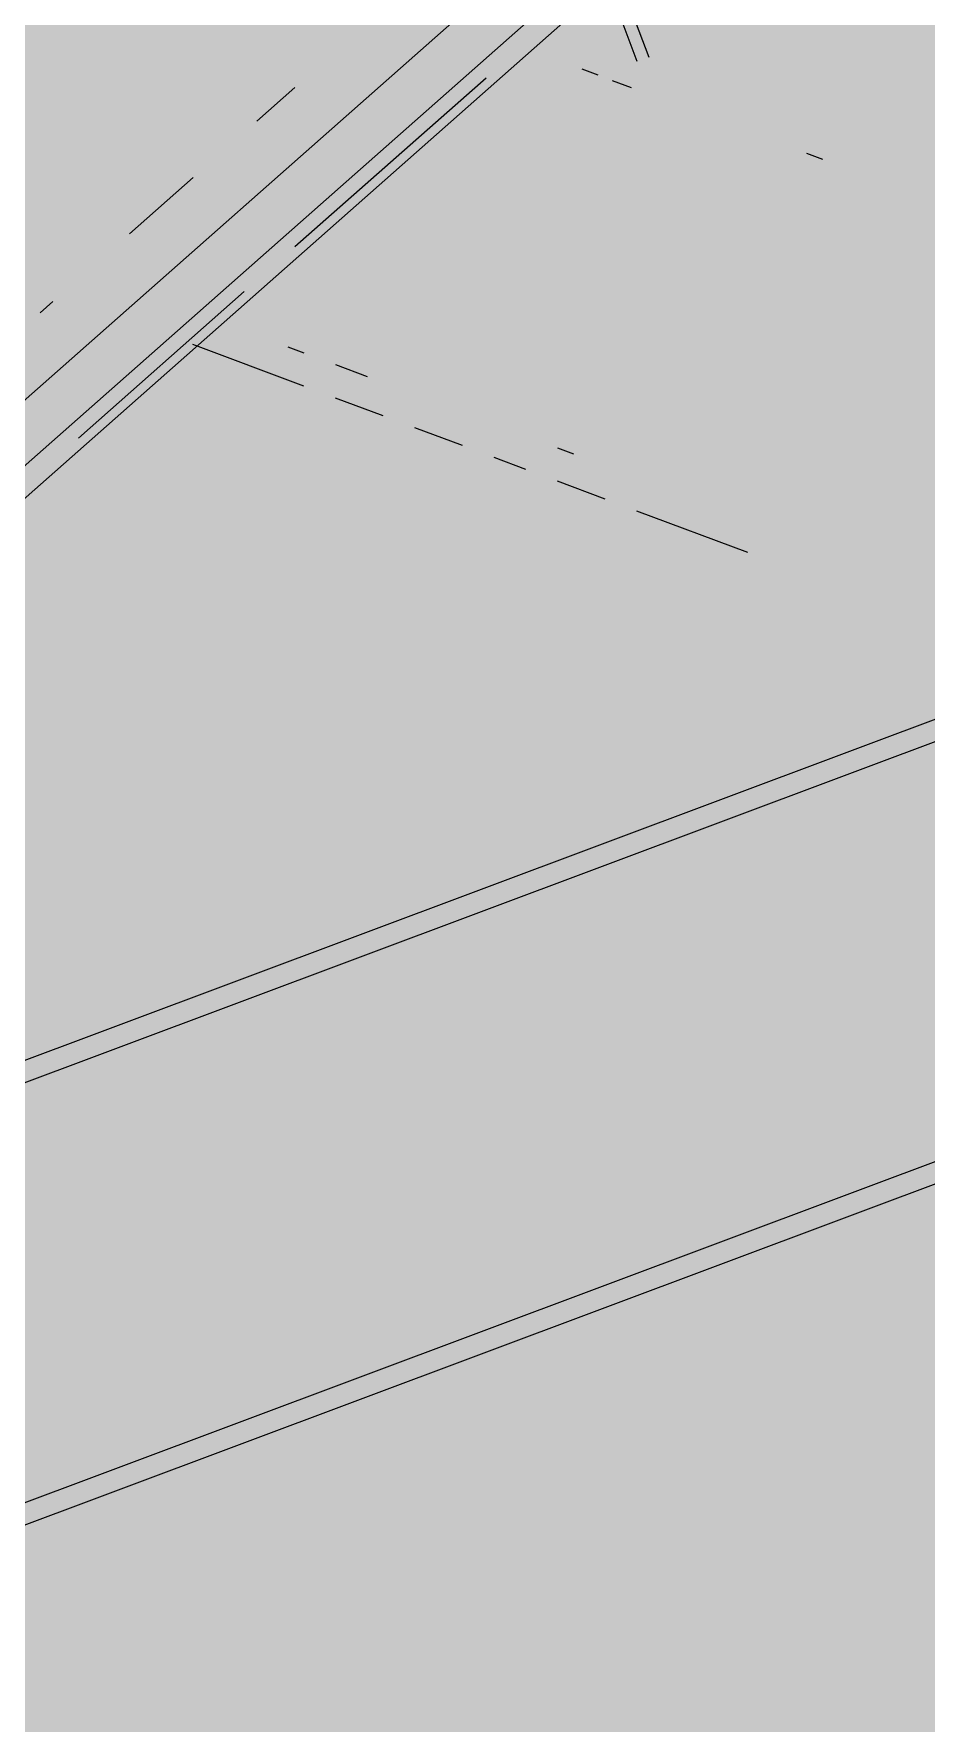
# Paper-space layout '03 3D Building and Roof' of a CAD drawing. Header units: millimetres. Extents: x 5 to 415, y 5 to 292.
# Drawn here: x 106.17 to 109.67, y 63.12 to 69.74 of the extents above; entities that cross this region are included whole.
import ezdxf

# ---------------------------------------------------------------- set-up
doc = ezdxf.new("R2010")
doc.units = ezdxf.units.MM
doc.layers.add('EXISTING', color=7, linetype='Continuous')
doc.layers.add('IMAGES', color=7, linetype='Continuous')

# ---------------------------------------------------------------- blocks, each defined once
blk = doc.blocks.new('SHEET_03')
at = {"layer": 'EXISTING', "color": 250, "lineweight": 9}
for p, q in [((111.2125, 72.5381), (96.2802, 59.342)), ((96.268, 59.2033), (111.2502, 72.4436)), ((97.6663, 60.8244), (110.4012, 72.0786)), ((108.534, 69.634), (108.4106, 69.9608)), ((108.455, 69.9774), (108.5785, 69.6506)), ((108.3804, 69.5793), (108.3175, 69.6028)), ((107.0423, 69.399), (107.1921, 69.5314)), ((107.1921, 68.9079), (107.9412, 69.5699)), ((108.4353, 69.5587), (108.5093, 69.531)), ((109.2612, 69.2494), (109.1983, 69.2729)), ((106.5429, 68.9576), (106.7926, 69.1783)), ((106.3431, 68.1576), (106.9923, 68.7314)), ((106.1933, 68.6487), (106.2432, 68.6928)), ((107.2267, 68.361), (106.7915, 68.524)), ((107.1645, 68.5154), (107.2267, 68.4921)), ((107.3511, 68.4455), (107.4754, 68.3989)), ((107.5376, 68.2445), (107.3511, 68.3144)), ((107.8485, 68.128), (107.662, 68.1979)), ((108.0972, 68.0349), (107.9728, 68.0815)), ((108.2216, 68.1194), (108.2837, 68.0961)), ((108.4081, 67.9184), (108.2216, 67.9883)), ((108.9677, 67.7088), (108.5324, 67.8718)), ((102.081, 64.202), (111.6146, 67.7734)), ((102.2679, 64.1847), (111.5522, 67.6626)), ((104.3865, 63.3321), (111.6146, 66.0398)), ((104.5734, 63.3148), (111.6146, 65.9524))]:
    blk.add_line(p, q, dxfattribs=at)
at = {"layer": 'IMAGES', "color": 7}
for points in [[(108.8614, 69.6571), (109.0328, 69.6571), (108.8614, 70), (109.0328, 70)], [(109.0328, 69.6571), (110.2323, 69.6571), (109.0328, 70), (110.2323, 70)], [(105.2628, 69.6571), (106.805, 69.6571), (105.2628, 69.8286), (106.805, 69.8286)], [(106.805, 69.6571), (106.9764, 69.6571), (106.805, 69.8286), (106.9764, 69.8286)], [(106.9764, 69.4857), (107.1478, 69.4857), (106.9764, 69.8286), (107.1478, 69.8286)], [(107.1478, 69.6571), (107.4905, 69.6571), (107.1478, 69.8286), (107.4905, 69.8286)], [(107.4905, 69.6571), (108.1759, 69.6571), (107.4905, 69.8286), (108.1759, 69.8286)], [(108.1759, 69.6571), (108.3473, 69.6571), (108.1759, 69.8286), (108.3473, 69.8286)], [(108.3473, 69.6571), (108.69, 69.6571), (108.3473, 69.8286), (108.69, 69.8286)], [(108.69, 69.6571), (108.8614, 69.6571), (108.69, 69.8286), (108.8614, 69.8286)], [(105.7769, 69.4857), (106.9764, 69.4857), (105.7769, 69.6571), (106.9764, 69.6571)], [(107.1478, 69.4857), (107.6619, 69.4857), (107.1478, 69.6571), (107.6619, 69.6571)], [(107.6619, 69.4857), (108.0046, 69.4857), (107.6619, 69.6571), (108.0046, 69.6571)], [(108.0046, 69.4857), (108.1759, 69.4857), (108.0046, 69.6571), (108.1759, 69.6571)], [(108.1759, 69.4857), (108.3473, 69.4857), (108.1759, 69.6571), (108.3473, 69.6571)], [(108.3473, 69.4857), (108.5187, 69.4857), (108.3473, 69.6571), (108.5187, 69.6571)], [(108.5187, 69.4857), (108.69, 69.4857), (108.5187, 69.6571), (108.69, 69.6571)], [(108.69, 69.4857), (108.8614, 69.4857), (108.69, 69.6571), (108.8614, 69.6571)], [(108.8614, 69.4857), (109.0328, 69.4857), (108.8614, 69.6571), (109.0328, 69.6571)], [(109.0328, 69.4857), (109.3755, 69.4857), (109.0328, 69.6571), (109.3755, 69.6571)], [(109.3755, 69.4857), (110.2323, 69.4857), (109.3755, 69.6571), (110.2323, 69.6571)], [(105.9482, 69.3143), (106.4623, 69.3143), (105.9482, 69.4857), (106.4623, 69.4857)], [(106.4623, 69.3143), (106.6337, 69.3143), (106.4623, 69.4857), (106.6337, 69.4857)], [(106.6337, 69.3143), (106.805, 69.3143), (106.6337, 69.4857), (106.805, 69.4857)], [(106.805, 69.3143), (106.9764, 69.3143), (106.805, 69.4857), (106.9764, 69.4857)], [(106.9764, 69.3143), (107.6619, 69.3143), (106.9764, 69.4857), (107.6619, 69.4857)], [(107.6619, 69.3143), (108.0046, 69.3143), (107.6619, 69.4857), (108.0046, 69.4857)], [(108.0046, 69.3143), (108.1759, 69.3143), (108.0046, 69.4857), (108.1759, 69.4857)], [(108.1759, 69.3143), (108.3473, 69.3143), (108.1759, 69.4857), (108.3473, 69.4857)], [(108.3473, 69.3143), (108.5187, 69.3143), (108.3473, 69.4857), (108.5187, 69.4857)], [(108.5187, 69.3143), (108.69, 69.3143), (108.5187, 69.4857), (108.69, 69.4857)], [(108.69, 69.3143), (108.8614, 69.3143), (108.69, 69.4857), (108.8614, 69.4857)], [(108.8614, 69.3143), (109.0328, 69.3143), (108.8614, 69.4857), (109.0328, 69.4857)], [(109.0328, 69.3143), (109.2041, 69.3143), (109.0328, 69.4857), (109.2041, 69.4857)], [(109.2041, 69.3143), (109.3755, 69.3143), (109.2041, 69.4857), (109.3755, 69.4857)], [(109.3755, 69.3143), (109.7182, 69.3143), (109.3755, 69.4857), (109.7182, 69.4857)], [(106.1196, 68.9714), (106.2909, 68.9714), (106.1196, 69.3143), (106.2909, 69.3143)], [(106.2909, 69.1429), (106.4623, 69.1429), (106.2909, 69.3143), (106.4623, 69.3143)], [(106.4623, 69.1429), (106.6337, 69.1429), (106.4623, 69.3143), (106.6337, 69.3143)], [(106.6337, 69.1429), (106.805, 69.1429), (106.6337, 69.3143), (106.805, 69.3143)], [(106.805, 69.1429), (106.9764, 69.1429), (106.805, 69.3143), (106.9764, 69.3143)], [(106.9764, 69.1429), (107.1478, 69.1429), (106.9764, 69.3143), (107.1478, 69.3143)], [(107.1478, 69.1429), (107.3191, 69.1429), (107.1478, 69.3143), (107.3191, 69.3143)], [(107.3191, 69.1429), (107.4905, 69.1429), (107.3191, 69.3143), (107.4905, 69.3143)], [(107.4905, 69.1429), (107.8332, 69.1429), (107.4905, 69.3143), (107.8332, 69.3143)], [(107.8332, 69.1429), (108.0046, 69.1429), (107.8332, 69.3143), (108.0046, 69.3143)], [(108.0046, 69.1429), (108.1759, 69.1429), (108.0046, 69.3143), (108.1759, 69.3143)], [(108.1759, 69.1429), (108.3473, 69.1429), (108.1759, 69.3143), (108.3473, 69.3143)], [(108.3473, 69.1429), (108.8614, 69.1429), (108.3473, 69.3143), (108.8614, 69.3143)], [(108.8614, 69.1429), (109.0328, 69.1429), (108.8614, 69.3143), (109.0328, 69.3143)], [(109.0328, 69.1429), (109.2041, 69.1429), (109.0328, 69.3143), (109.2041, 69.3143)], [(109.2041, 69.1429), (109.3755, 69.1429), (109.2041, 69.3143), (109.3755, 69.3143)], [(109.3755, 69.1429), (109.5468, 69.1429), (109.3755, 69.3143), (109.5468, 69.3143)], [(109.5468, 69.1429), (109.7182, 69.1429), (109.5468, 69.3143), (109.7182, 69.3143)], [(106.2909, 68.9714), (106.4623, 68.9714), (106.2909, 69.1429), (106.4623, 69.1429)], [(106.4623, 68.9714), (106.6337, 68.9714), (106.4623, 69.1429), (106.6337, 69.1429)], [(106.6337, 68.9714), (106.805, 68.9714), (106.6337, 69.1429), (106.805, 69.1429)], [(106.805, 68.8), (107.1478, 68.8), (106.805, 69.1429), (107.1478, 69.1429)], [(107.1478, 68.9714), (107.3191, 68.9714), (107.1478, 69.1429), (107.3191, 69.1429)], [(107.3191, 68.9714), (107.6619, 68.9714), (107.3191, 69.1429), (107.6619, 69.1429)], [(107.6619, 68.9714), (107.8332, 68.9714), (107.6619, 69.1429), (107.8332, 69.1429)], [(107.8332, 68.9714), (108.0046, 68.9714), (107.8332, 69.1429), (108.0046, 69.1429)], [(108.0046, 68.9714), (108.8614, 68.9714), (108.0046, 69.1429), (108.8614, 69.1429)], [(108.8614, 68.9714), (109.2041, 68.9714), (108.8614, 69.1429), (109.2041, 69.1429)], [(109.2041, 68.9714), (109.3755, 68.9714), (109.2041, 69.1429), (109.3755, 69.1429)], [(109.3755, 68.9714), (109.5468, 68.9714), (109.3755, 69.1429), (109.5468, 69.1429)], [(109.5468, 68.9714), (109.8896, 68.9714), (109.5468, 69.1429), (109.8896, 69.1429)], [(106.1196, 68.8), (106.2909, 68.8), (106.1196, 68.9714), (106.2909, 68.9714)], [(106.2909, 68.8), (106.4623, 68.8), (106.2909, 68.9714), (106.4623, 68.9714)], [(106.4623, 68.8), (106.805, 68.8), (106.4623, 68.9714), (106.805, 68.9714)], [(107.1478, 68.8), (107.3191, 68.8), (107.1478, 68.9714), (107.3191, 68.9714)], [(107.3191, 68.8), (107.4905, 68.8), (107.3191, 68.9714), (107.4905, 68.9714)], [(107.4905, 68.8), (107.6619, 68.8), (107.4905, 68.9714), (107.6619, 68.9714)], [(107.6619, 68.8), (107.8332, 68.8), (107.6619, 68.9714), (107.8332, 68.9714)], [(107.8332, 68.8), (109.2041, 68.8), (107.8332, 68.9714), (109.2041, 68.9714)], [(109.2041, 68.8), (109.5468, 68.8), (109.2041, 68.9714), (109.5468, 68.9714)], [(109.5468, 68.8), (109.7182, 68.8), (109.5468, 68.9714), (109.7182, 68.9714)], [(106.1196, 68.4571), (106.2909, 68.4571), (106.1196, 68.8), (106.2909, 68.8)], [(106.2909, 68.6286), (106.805, 68.6286), (106.2909, 68.8), (106.805, 68.8)], [(106.805, 68.6286), (107.1478, 68.6286), (106.805, 68.8), (107.1478, 68.8)], [(107.1478, 68.6286), (107.3191, 68.6286), (107.1478, 68.8), (107.3191, 68.8)], [(107.3191, 68.6286), (107.4905, 68.6286), (107.3191, 68.8), (107.4905, 68.8)], [(107.4905, 68.6286), (107.8332, 68.6286), (107.4905, 68.8), (107.8332, 68.8)], [(107.8332, 68.6286), (108.0046, 68.6286), (107.8332, 68.8), (108.0046, 68.8)], [(108.0046, 68.6286), (109.7182, 68.6286), (108.0046, 68.8), (109.7182, 68.8)], [(106.2909, 68.4571), (106.4623, 68.4571), (106.2909, 68.6286), (106.4623, 68.6286)], [(106.4623, 68.4571), (106.6337, 68.4571), (106.4623, 68.6286), (106.6337, 68.6286)], [(106.6337, 68.4571), (106.805, 68.4571), (106.6337, 68.6286), (106.805, 68.6286)], [(106.805, 68.4571), (106.9764, 68.4571), (106.805, 68.6286), (106.9764, 68.6286)], [(106.9764, 68.4571), (107.1478, 68.4571), (106.9764, 68.6286), (107.1478, 68.6286)], [(107.1478, 68.4571), (107.3191, 68.4571), (107.1478, 68.6286), (107.3191, 68.6286)], [(107.3191, 68.4571), (107.4905, 68.4571), (107.3191, 68.6286), (107.4905, 68.6286)], [(107.4905, 68.4571), (108.1759, 68.4571), (107.4905, 68.6286), (108.1759, 68.6286)], [(108.1759, 68.4571), (108.3473, 68.4571), (108.1759, 68.6286), (108.3473, 68.6286)], [(108.3473, 68.4571), (110.0609, 68.4571), (108.3473, 68.6286), (110.0609, 68.6286)], [(106.1196, 68.2857), (106.2909, 68.2857), (106.1196, 68.4571), (106.2909, 68.4571)], [(106.2909, 68.2857), (106.4623, 68.2857), (106.2909, 68.4571), (106.4623, 68.4571)], [(106.4623, 68.2857), (106.6337, 68.2857), (106.4623, 68.4571), (106.6337, 68.4571)], [(106.6337, 68.2857), (106.805, 68.2857), (106.6337, 68.4571), (106.805, 68.4571)], [(106.805, 68.2857), (107.1478, 68.2857), (106.805, 68.4571), (107.1478, 68.4571)], [(107.1478, 68.2857), (107.3191, 68.2857), (107.1478, 68.4571), (107.3191, 68.4571)], [(107.3191, 68.2857), (107.4905, 68.2857), (107.3191, 68.4571), (107.4905, 68.4571)], [(107.4905, 68.2857), (107.6619, 68.2857), (107.4905, 68.4571), (107.6619, 68.4571)], [(107.6619, 68.2857), (107.8332, 68.2857), (107.6619, 68.4571), (107.8332, 68.4571)], [(107.8332, 68.2857), (108.3473, 68.2857), (107.8332, 68.4571), (108.3473, 68.4571)], [(108.3473, 68.2857), (108.5187, 68.2857), (108.3473, 68.4571), (108.5187, 68.4571)], [(108.5187, 68.2857), (108.8614, 68.2857), (108.5187, 68.4571), (108.8614, 68.4571)], [(108.8614, 68.2857), (110.575, 68.2857), (108.8614, 68.4571), (110.575, 68.4571)], [(106.1196, 68.1143), (106.2909, 68.1143), (106.1196, 68.2857), (106.2909, 68.2857)], [(106.2909, 68.1143), (106.4623, 68.1143), (106.2909, 68.2857), (106.4623, 68.2857)], [(106.4623, 68.1143), (106.6337, 68.1143), (106.4623, 68.2857), (106.6337, 68.2857)], [(106.6337, 68.1143), (106.805, 68.1143), (106.6337, 68.2857), (106.805, 68.2857)], [(106.805, 68.1143), (106.9764, 68.1143), (106.805, 68.2857), (106.9764, 68.2857)], [(106.9764, 68.1143), (107.1478, 68.1143), (106.9764, 68.2857), (107.1478, 68.2857)], [(107.1478, 68.1143), (107.3191, 68.1143), (107.1478, 68.2857), (107.3191, 68.2857)], [(107.3191, 68.1143), (107.8332, 68.1143), (107.3191, 68.2857), (107.8332, 68.2857)], [(107.8332, 68.1143), (108.1759, 68.1143), (107.8332, 68.2857), (108.1759, 68.2857)], [(108.1759, 68.1143), (108.3473, 68.1143), (108.1759, 68.2857), (108.3473, 68.2857)], [(108.3473, 68.1143), (108.5187, 68.1143), (108.3473, 68.2857), (108.5187, 68.2857)], [(108.5187, 68.1143), (108.69, 68.1143), (108.5187, 68.2857), (108.69, 68.2857)], [(108.69, 68.1143), (109.0328, 68.1143), (108.69, 68.2857), (109.0328, 68.2857)], [(109.0328, 67.9429), (109.2041, 67.9429), (109.0328, 68.2857), (109.2041, 68.2857)], [(109.2041, 68.1143), (109.3755, 68.1143), (109.2041, 68.2857), (109.3755, 68.2857)], [(109.3755, 68.1143), (109.8896, 68.1143), (109.3755, 68.2857), (109.8896, 68.2857)], [(105.9482, 67.9429), (106.4623, 67.9429), (105.9482, 68.1143), (106.4623, 68.1143)], [(106.4623, 67.9429), (106.6337, 67.9429), (106.4623, 68.1143), (106.6337, 68.1143)], [(106.6337, 67.9429), (106.805, 67.9429), (106.6337, 68.1143), (106.805, 68.1143)], [(106.805, 67.9429), (107.1478, 67.9429), (106.805, 68.1143), (107.1478, 68.1143)], [(107.1478, 67.9429), (107.3191, 67.9429), (107.1478, 68.1143), (107.3191, 68.1143)], [(107.3191, 67.9429), (107.4905, 67.9429), (107.3191, 68.1143), (107.4905, 68.1143)], [(107.4905, 67.9429), (107.6619, 67.9429), (107.4905, 68.1143), (107.6619, 68.1143)], [(107.6619, 67.9429), (108.0046, 67.9429), (107.6619, 68.1143), (108.0046, 68.1143)], [(108.0046, 67.9429), (108.1759, 67.9429), (108.0046, 68.1143), (108.1759, 68.1143)], [(108.1759, 67.7714), (108.5187, 67.7714), (108.1759, 68.1143), (108.5187, 68.1143)], [(108.5187, 67.9429), (108.69, 67.9429), (108.5187, 68.1143), (108.69, 68.1143)], [(108.69, 67.9429), (108.8614, 67.9429), (108.69, 68.1143), (108.8614, 68.1143)], [(108.8614, 67.9429), (109.0328, 67.9429), (108.8614, 68.1143), (109.0328, 68.1143)], [(109.2041, 67.9429), (109.3755, 67.9429), (109.2041, 68.1143), (109.3755, 68.1143)], [(109.3755, 67.9429), (109.5468, 67.9429), (109.3755, 68.1143), (109.5468, 68.1143)], [(109.5468, 67.9429), (109.7182, 67.9429), (109.5468, 68.1143), (109.7182, 68.1143)], [(106.1196, 67.7714), (106.2909, 67.7714), (106.1196, 67.9429), (106.2909, 67.9429)], [(106.2909, 67.7714), (106.6337, 67.7714), (106.2909, 67.9429), (106.6337, 67.9429)], [(106.6337, 67.7714), (107.4905, 67.7714), (106.6337, 67.9429), (107.4905, 67.9429)], [(107.4905, 67.7714), (107.6619, 67.7714), (107.4905, 67.9429), (107.6619, 67.9429)], [(107.6619, 67.7714), (107.8332, 67.7714), (107.6619, 67.9429), (107.8332, 67.9429)], [(107.8332, 67.7714), (108.0046, 67.7714), (107.8332, 67.9429), (108.0046, 67.9429)], [(108.0046, 67.7714), (108.1759, 67.7714), (108.0046, 67.9429), (108.1759, 67.9429)], [(108.5187, 67.6), (108.69, 67.6), (108.5187, 67.9429), (108.69, 67.9429)], [(108.69, 67.6), (108.8614, 67.6), (108.69, 67.9429), (108.8614, 67.9429)], [(108.8614, 67.7714), (109.0328, 67.7714), (108.8614, 67.9429), (109.0328, 67.9429)], [(109.0328, 67.7714), (109.2041, 67.7714), (109.0328, 67.9429), (109.2041, 67.9429)], [(109.2041, 67.7714), (109.3755, 67.7714), (109.2041, 67.9429), (109.3755, 67.9429)], [(109.3755, 67.7714), (109.5468, 67.7714), (109.3755, 67.9429), (109.5468, 67.9429)], [(109.5468, 67.7714), (109.7182, 67.7714), (109.5468, 67.9429), (109.7182, 67.9429)], [(106.1196, 67.6), (106.4623, 67.6), (106.1196, 67.7714), (106.4623, 67.7714)], [(106.4623, 67.6), (108.0046, 67.6), (106.4623, 67.7714), (108.0046, 67.7714)], [(108.0046, 67.6), (108.1759, 67.6), (108.0046, 67.7714), (108.1759, 67.7714)], [(108.1759, 67.6), (108.3473, 67.6), (108.1759, 67.7714), (108.3473, 67.7714)], [(108.3473, 67.6), (108.5187, 67.6), (108.3473, 67.7714), (108.5187, 67.7714)], [(108.8614, 67.6), (109.0328, 67.6), (108.8614, 67.7714), (109.0328, 67.7714)], [(109.0328, 67.6), (109.3755, 67.6), (109.0328, 67.7714), (109.3755, 67.7714)], [(109.3755, 67.6), (109.5468, 67.6), (109.3755, 67.7714), (109.5468, 67.7714)], [(109.5468, 67.6), (110.7464, 67.6), (109.5468, 67.7714), (110.7464, 67.7714)], [(106.1196, 67.4286), (106.2909, 67.4286), (106.1196, 67.6), (106.2909, 67.6)], [(106.2909, 67.4286), (107.8332, 67.4286), (106.2909, 67.6), (107.8332, 67.6)], [(107.8332, 67.4286), (108.1759, 67.4286), (107.8332, 67.6), (108.1759, 67.6)], [(108.1759, 67.4286), (108.3473, 67.4286), (108.1759, 67.6), (108.3473, 67.6)], [(108.3473, 67.4286), (108.5187, 67.4286), (108.3473, 67.6), (108.5187, 67.6)], [(108.5187, 67.4286), (108.69, 67.4286), (108.5187, 67.6), (108.69, 67.6)], [(108.69, 67.4286), (108.8614, 67.4286), (108.69, 67.6), (108.8614, 67.6)], [(108.8614, 67.4286), (109.0328, 67.4286), (108.8614, 67.6), (109.0328, 67.6)], [(109.0328, 67.4286), (109.3755, 67.4286), (109.0328, 67.6), (109.3755, 67.6)], [(109.3755, 67.4286), (109.5468, 67.4286), (109.3755, 67.6), (109.5468, 67.6)], [(109.5468, 67.4286), (110.2323, 67.4286), (109.5468, 67.6), (110.2323, 67.6)], [(106.1196, 67.2571), (107.3191, 67.2571), (106.1196, 67.4286), (107.3191, 67.4286)], [(107.3191, 67.2571), (107.4905, 67.2571), (107.3191, 67.4286), (107.4905, 67.4286)], [(107.4905, 67.2571), (107.8332, 67.2571), (107.4905, 67.4286), (107.8332, 67.4286)], [(107.8332, 67.2571), (108.1759, 67.2571), (107.8332, 67.4286), (108.1759, 67.4286)], [(108.1759, 67.2571), (108.3473, 67.2571), (108.1759, 67.4286), (108.3473, 67.4286)], [(108.3473, 67.2571), (108.8614, 67.2571), (108.3473, 67.4286), (108.8614, 67.4286)], [(108.8614, 67.2571), (109.0328, 67.2571), (108.8614, 67.4286), (109.0328, 67.4286)], [(109.0328, 67.2571), (109.7182, 67.2571), (109.0328, 67.4286), (109.7182, 67.4286)], [(105.7769, 67.0857), (107.1478, 67.0857), (105.7769, 67.2571), (107.1478, 67.2571)], [(107.1478, 67.0857), (107.3191, 67.0857), (107.1478, 67.2571), (107.3191, 67.2571)], [(107.3191, 66.9143), (107.4905, 66.9143), (107.3191, 67.2571), (107.4905, 67.2571)], [(107.4905, 67.0857), (107.6619, 67.0857), (107.4905, 67.2571), (107.6619, 67.2571)], [(107.6619, 67.0857), (107.8332, 67.0857), (107.6619, 67.2571), (107.8332, 67.2571)], [(107.8332, 67.0857), (108.0046, 67.0857), (107.8332, 67.2571), (108.0046, 67.2571)], [(108.0046, 67.0857), (108.1759, 67.0857), (108.0046, 67.2571), (108.1759, 67.2571)], [(108.1759, 67.0857), (108.3473, 67.0857), (108.1759, 67.2571), (108.3473, 67.2571)], [(108.3473, 67.0857), (109.3755, 67.0857), (108.3473, 67.2571), (109.3755, 67.2571)], [(109.3755, 67.0857), (109.5468, 67.0857), (109.3755, 67.2571), (109.5468, 67.2571)], [(109.5468, 67.0857), (109.7182, 67.0857), (109.5468, 67.2571), (109.7182, 67.2571)], [(105.6055, 66.9143), (106.6337, 66.9143), (105.6055, 67.0857), (106.6337, 67.0857)], [(106.6337, 66.9143), (106.9764, 66.9143), (106.6337, 67.0857), (106.9764, 67.0857)], [(106.9764, 66.9143), (107.1478, 66.9143), (106.9764, 67.0857), (107.1478, 67.0857)], [(107.1478, 66.9143), (107.3191, 66.9143), (107.1478, 67.0857), (107.3191, 67.0857)], [(107.4905, 66.9143), (107.6619, 66.9143), (107.4905, 67.0857), (107.6619, 67.0857)], [(107.6619, 66.9143), (108.1759, 66.9143), (107.6619, 67.0857), (108.1759, 67.0857)], [(108.1759, 66.9143), (108.8614, 66.9143), (108.1759, 67.0857), (108.8614, 67.0857)], [(108.8614, 66.9143), (109.3755, 66.9143), (108.8614, 67.0857), (109.3755, 67.0857)], [(109.3755, 66.9143), (109.5468, 66.9143), (109.3755, 67.0857), (109.5468, 67.0857)], [(109.5468, 66.7429), (109.7182, 66.7429), (109.5468, 67.0857), (109.7182, 67.0857)], [(106.1196, 66.7429), (106.2909, 66.7429), (106.1196, 66.9143), (106.2909, 66.9143)], [(106.2909, 66.7429), (106.6337, 66.7429), (106.2909, 66.9143), (106.6337, 66.9143)], [(106.6337, 66.7429), (106.805, 66.7429), (106.6337, 66.9143), (106.805, 66.9143)], [(106.805, 66.7429), (106.9764, 66.7429), (106.805, 66.9143), (106.9764, 66.9143)], [(106.9764, 66.7429), (107.1478, 66.7429), (106.9764, 66.9143), (107.1478, 66.9143)], [(107.1478, 66.7429), (107.6619, 66.7429), (107.1478, 66.9143), (107.6619, 66.9143)], [(107.6619, 66.7429), (108.5187, 66.7429), (107.6619, 66.9143), (108.5187, 66.9143)], [(108.5187, 66.7429), (108.69, 66.7429), (108.5187, 66.9143), (108.69, 66.9143)], [(108.69, 66.7429), (108.8614, 66.7429), (108.69, 66.9143), (108.8614, 66.9143)], [(108.8614, 66.7429), (109.0328, 66.7429), (108.8614, 66.9143), (109.0328, 66.9143)], [(109.0328, 66.7429), (109.2041, 66.7429), (109.0328, 66.9143), (109.2041, 66.9143)], [(109.2041, 66.7429), (109.5468, 66.7429), (109.2041, 66.9143), (109.5468, 66.9143)], [(106.1196, 66.5714), (106.2909, 66.5714), (106.1196, 66.7429), (106.2909, 66.7429)], [(106.2909, 66.5714), (106.4623, 66.5714), (106.2909, 66.7429), (106.4623, 66.7429)], [(106.4623, 66.5714), (106.6337, 66.5714), (106.4623, 66.7429), (106.6337, 66.7429)], [(106.6337, 66.5714), (106.805, 66.5714), (106.6337, 66.7429), (106.805, 66.7429)], [(106.805, 66.5714), (108.0046, 66.5714), (106.805, 66.7429), (108.0046, 66.7429)], [(108.0046, 66.5714), (108.1759, 66.5714), (108.0046, 66.7429), (108.1759, 66.7429)], [(108.1759, 66.5714), (108.3473, 66.5714), (108.1759, 66.7429), (108.3473, 66.7429)], [(108.3473, 66.5714), (108.5187, 66.5714), (108.3473, 66.7429), (108.5187, 66.7429)], [(108.5187, 66.5714), (108.69, 66.5714), (108.5187, 66.7429), (108.69, 66.7429)], [(108.69, 66.5714), (108.8614, 66.5714), (108.69, 66.7429), (108.8614, 66.7429)], [(108.8614, 66.5714), (109.2041, 66.5714), (108.8614, 66.7429), (109.2041, 66.7429)], [(109.2041, 66.5714), (109.3755, 66.5714), (109.2041, 66.7429), (109.3755, 66.7429)], [(109.3755, 66.5714), (109.5468, 66.5714), (109.3755, 66.7429), (109.5468, 66.7429)], [(109.5468, 66.5714), (109.8896, 66.5714), (109.5468, 66.7429), (109.8896, 66.7429)], [(106.1196, 66.4), (106.2909, 66.4), (106.1196, 66.5714), (106.2909, 66.5714)], [(106.2909, 66.4), (106.4623, 66.4), (106.2909, 66.5714), (106.4623, 66.5714)], [(106.4623, 66.4), (107.4905, 66.4), (106.4623, 66.5714), (107.4905, 66.5714)], [(107.4905, 66.4), (107.6619, 66.4), (107.4905, 66.5714), (107.6619, 66.5714)], [(107.6619, 66.4), (107.8332, 66.4), (107.6619, 66.5714), (107.8332, 66.5714)], [(107.8332, 66.4), (108.0046, 66.4), (107.8332, 66.5714), (108.0046, 66.5714)], [(108.0046, 66.4), (108.1759, 66.4), (108.0046, 66.5714), (108.1759, 66.5714)], [(108.1759, 66.2286), (108.3473, 66.2286), (108.1759, 66.5714), (108.3473, 66.5714)], [(108.3473, 66.4), (108.5187, 66.4), (108.3473, 66.5714), (108.5187, 66.5714)], [(108.5187, 66.4), (108.8614, 66.4), (108.5187, 66.5714), (108.8614, 66.5714)], [(108.8614, 66.4), (109.0328, 66.4), (108.8614, 66.5714), (109.0328, 66.5714)], [(109.0328, 66.4), (109.2041, 66.4), (109.0328, 66.5714), (109.2041, 66.5714)], [(109.2041, 66.4), (109.5468, 66.4), (109.2041, 66.5714), (109.5468, 66.5714)], [(109.5468, 66.4), (110.7464, 66.4), (109.5468, 66.5714), (110.7464, 66.5714)], [(106.1196, 66.2286), (107.1478, 66.2286), (106.1196, 66.4), (107.1478, 66.4)], [(107.1478, 66.2286), (107.3191, 66.2286), (107.1478, 66.4), (107.3191, 66.4)], [(107.3191, 66.2286), (107.4905, 66.2286), (107.3191, 66.4), (107.4905, 66.4)], [(107.4905, 66.2286), (107.6619, 66.2286), (107.4905, 66.4), (107.6619, 66.4)], [(107.6619, 66.2286), (107.8332, 66.2286), (107.6619, 66.4), (107.8332, 66.4)], [(107.8332, 66.2286), (108.1759, 66.2286), (107.8332, 66.4), (108.1759, 66.4)], [(108.3473, 66.2286), (108.5187, 66.2286), (108.3473, 66.4), (108.5187, 66.4)], [(108.5187, 66.2286), (108.8614, 66.2286), (108.5187, 66.4), (108.8614, 66.4)], [(108.8614, 66.2286), (110.7464, 66.2286), (108.8614, 66.4), (110.7464, 66.4)], [(105.9482, 66.0571), (106.6337, 66.0571), (105.9482, 66.2286), (106.6337, 66.2286)], [(106.6337, 66.0571), (106.9764, 66.0571), (106.6337, 66.2286), (106.9764, 66.2286)], [(106.9764, 66.0571), (107.1478, 66.0571), (106.9764, 66.2286), (107.1478, 66.2286)], [(107.1478, 66.0571), (107.3191, 66.0571), (107.1478, 66.2286), (107.3191, 66.2286)], [(107.3191, 65.8857), (107.4905, 65.8857), (107.3191, 66.2286), (107.4905, 66.2286)], [(107.4905, 66.0571), (107.6619, 66.0571), (107.4905, 66.2286), (107.6619, 66.2286)], [(107.6619, 66.0571), (107.8332, 66.0571), (107.6619, 66.2286), (107.8332, 66.2286)], [(107.8332, 66.0571), (108.0046, 66.0571), (107.8332, 66.2286), (108.0046, 66.2286)], [(108.0046, 66.0571), (108.5187, 66.0571), (108.0046, 66.2286), (108.5187, 66.2286)], [(108.5187, 66.0571), (110.0609, 66.0571), (108.5187, 66.2286), (110.0609, 66.2286)], [(105.2628, 65.8857), (106.2909, 65.8857), (105.2628, 66.0571), (106.2909, 66.0571)], [(106.2909, 65.8857), (106.4623, 65.8857), (106.2909, 66.0571), (106.4623, 66.0571)], [(106.4623, 65.8857), (106.6337, 65.8857), (106.4623, 66.0571), (106.6337, 66.0571)], [(106.6337, 65.8857), (106.805, 65.8857), (106.6337, 66.0571), (106.805, 66.0571)], [(106.805, 65.7143), (106.9764, 65.7143), (106.805, 66.0571), (106.9764, 66.0571)], [(106.9764, 65.8857), (107.3191, 65.8857), (106.9764, 66.0571), (107.3191, 66.0571)], [(107.4905, 65.8857), (107.6619, 65.8857), (107.4905, 66.0571), (107.6619, 66.0571)], [(107.6619, 65.8857), (107.8332, 65.8857), (107.6619, 66.0571), (107.8332, 66.0571)], [(107.8332, 65.8857), (108.0046, 65.8857), (107.8332, 66.0571), (108.0046, 66.0571)], [(108.0046, 65.8857), (110.0609, 65.8857), (108.0046, 66.0571), (110.0609, 66.0571)], [(106.1196, 65.7143), (106.2909, 65.7143), (106.1196, 65.8857), (106.2909, 65.8857)], [(106.2909, 65.7143), (106.4623, 65.7143), (106.2909, 65.8857), (106.4623, 65.8857)], [(106.4623, 65.7143), (106.6337, 65.7143), (106.4623, 65.8857), (106.6337, 65.8857)], [(106.6337, 65.7143), (106.805, 65.7143), (106.6337, 65.8857), (106.805, 65.8857)], [(106.9764, 65.7143), (107.1478, 65.7143), (106.9764, 65.8857), (107.1478, 65.8857)], [(107.1478, 65.7143), (107.3191, 65.7143), (107.1478, 65.8857), (107.3191, 65.8857)], [(107.3191, 65.7143), (107.6619, 65.7143), (107.3191, 65.8857), (107.6619, 65.8857)], [(107.6619, 65.7143), (109.2041, 65.7143), (107.6619, 65.8857), (109.2041, 65.8857)], [(109.2041, 65.7143), (109.3755, 65.7143), (109.2041, 65.8857), (109.3755, 65.8857)], [(109.3755, 65.7143), (109.5468, 65.7143), (109.3755, 65.8857), (109.5468, 65.8857)], [(109.5468, 65.7143), (109.7182, 65.7143), (109.5468, 65.8857), (109.7182, 65.8857)], [(106.1196, 65.5429), (106.2909, 65.5429), (106.1196, 65.7143), (106.2909, 65.7143)], [(106.2909, 65.5429), (106.6337, 65.5429), (106.2909, 65.7143), (106.6337, 65.7143)], [(106.6337, 65.5429), (106.9764, 65.5429), (106.6337, 65.7143), (106.9764, 65.7143)], [(106.9764, 65.5429), (107.3191, 65.5429), (106.9764, 65.7143), (107.3191, 65.7143)], [(107.3191, 65.5429), (108.8614, 65.5429), (107.3191, 65.7143), (108.8614, 65.7143)], [(108.8614, 65.5429), (109.2041, 65.5429), (108.8614, 65.7143), (109.2041, 65.7143)], [(109.2041, 65.5429), (109.3755, 65.5429), (109.2041, 65.7143), (109.3755, 65.7143)], [(109.3755, 65.5429), (109.5468, 65.5429), (109.3755, 65.7143), (109.5468, 65.7143)], [(109.5468, 65.5429), (110.0609, 65.5429), (109.5468, 65.7143), (110.0609, 65.7143)], [(106.1196, 65.3714), (106.2909, 65.3714), (106.1196, 65.5429), (106.2909, 65.5429)], [(106.2909, 65.3714), (106.6337, 65.3714), (106.2909, 65.5429), (106.6337, 65.5429)], [(106.6337, 65.3714), (108.3473, 65.3714), (106.6337, 65.5429), (108.3473, 65.5429)], [(108.3473, 65.3714), (108.69, 65.3714), (108.3473, 65.5429), (108.69, 65.5429)], [(108.69, 65.2), (108.8614, 65.2), (108.69, 65.5429), (108.8614, 65.5429)], [(108.8614, 65.3714), (109.0328, 65.3714), (108.8614, 65.5429), (109.0328, 65.5429)], [(109.0328, 65.3714), (109.2041, 65.3714), (109.0328, 65.5429), (109.2041, 65.5429)], [(109.2041, 65.3714), (109.3755, 65.3714), (109.2041, 65.5429), (109.3755, 65.5429)], [(109.3755, 65.3714), (109.5468, 65.3714), (109.3755, 65.5429), (109.5468, 65.5429)], [(109.5468, 65.3714), (109.7182, 65.3714), (109.5468, 65.5429), (109.7182, 65.5429)], [(105.7769, 65.2), (106.2909, 65.2), (105.7769, 65.3714), (106.2909, 65.3714)], [(106.2909, 65.2), (107.8332, 65.2), (106.2909, 65.3714), (107.8332, 65.3714)], [(107.8332, 65.2), (108.0046, 65.2), (107.8332, 65.3714), (108.0046, 65.3714)], [(108.0046, 65.2), (108.3473, 65.2), (108.0046, 65.3714), (108.3473, 65.3714)], [(108.3473, 65.2), (108.69, 65.2), (108.3473, 65.3714), (108.69, 65.3714)], [(108.8614, 65.2), (109.3755, 65.2), (108.8614, 65.3714), (109.3755, 65.3714)], [(109.3755, 65.2), (109.5468, 65.2), (109.3755, 65.3714), (109.5468, 65.3714)], [(109.5468, 65.2), (109.7182, 65.2), (109.5468, 65.3714), (109.7182, 65.3714)], [(105.7769, 65.0286), (107.6619, 65.0286), (105.7769, 65.2), (107.6619, 65.2)], [(107.6619, 65.0286), (107.8332, 65.0286), (107.6619, 65.2), (107.8332, 65.2)], [(107.8332, 65.0286), (108.0046, 65.0286), (107.8332, 65.2), (108.0046, 65.2)], [(108.0046, 65.0286), (108.3473, 65.0286), (108.0046, 65.2), (108.3473, 65.2)], [(108.3473, 65.0286), (108.5187, 65.0286), (108.3473, 65.2), (108.5187, 65.2)], [(108.5187, 65.0286), (108.69, 65.0286), (108.5187, 65.2), (108.69, 65.2)], [(108.69, 65.0286), (108.8614, 65.0286), (108.69, 65.2), (108.8614, 65.2)], [(108.8614, 65.0286), (109.0328, 65.0286), (108.8614, 65.2), (109.0328, 65.2)], [(109.0328, 65.0286), (109.2041, 65.0286), (109.0328, 65.2), (109.2041, 65.2)], [(109.2041, 65.0286), (109.7182, 65.0286), (109.2041, 65.2), (109.7182, 65.2)], [(105.2628, 64.8571), (106.9764, 64.8571), (105.2628, 65.0286), (106.9764, 65.0286)], [(106.9764, 64.8571), (107.3191, 64.8571), (106.9764, 65.0286), (107.3191, 65.0286)], [(107.3191, 64.6857), (107.4905, 64.6857), (107.3191, 65.0286), (107.4905, 65.0286)], [(107.4905, 64.8571), (107.6619, 64.8571), (107.4905, 65.0286), (107.6619, 65.0286)], [(107.6619, 64.8571), (107.8332, 64.8571), (107.6619, 65.0286), (107.8332, 65.0286)], [(107.8332, 64.8571), (108.0046, 64.8571), (107.8332, 65.0286), (108.0046, 65.0286)], [(108.0046, 64.8571), (108.1759, 64.8571), (108.0046, 65.0286), (108.1759, 65.0286)], [(108.1759, 64.8571), (108.3473, 64.8571), (108.1759, 65.0286), (108.3473, 65.0286)], [(108.3473, 64.8571), (108.5187, 64.8571), (108.3473, 65.0286), (108.5187, 65.0286)], [(108.5187, 64.8571), (108.69, 64.8571), (108.5187, 65.0286), (108.69, 65.0286)], [(108.69, 64.6857), (108.8614, 64.6857), (108.69, 65.0286), (108.8614, 65.0286)], [(108.8614, 64.8571), (109.2041, 64.8571), (108.8614, 65.0286), (109.2041, 65.0286)], [(109.2041, 64.8571), (109.3755, 64.8571), (109.2041, 65.0286), (109.3755, 65.0286)], [(109.3755, 64.8571), (109.5468, 64.8571), (109.3755, 65.0286), (109.5468, 65.0286)], [(109.5468, 64.8571), (109.7182, 64.8571), (109.5468, 65.0286), (109.7182, 65.0286)], [(104.92, 64.6857), (106.4623, 64.6857), (104.92, 64.8571), (106.4623, 64.8571)], [(106.4623, 64.6857), (106.9764, 64.6857), (106.4623, 64.8571), (106.9764, 64.8571)], [(106.9764, 64.6857), (107.1478, 64.6857), (106.9764, 64.8571), (107.1478, 64.8571)], [(107.1478, 64.6857), (107.3191, 64.6857), (107.1478, 64.8571), (107.3191, 64.8571)], [(107.4905, 64.6857), (107.6619, 64.6857), (107.4905, 64.8571), (107.6619, 64.8571)], [(107.6619, 64.6857), (107.8332, 64.6857), (107.6619, 64.8571), (107.8332, 64.8571)], [(107.8332, 64.6857), (108.0046, 64.6857), (107.8332, 64.8571), (108.0046, 64.8571)], [(108.0046, 64.6857), (108.1759, 64.6857), (108.0046, 64.8571), (108.1759, 64.8571)], [(108.1759, 64.6857), (108.3473, 64.6857), (108.1759, 64.8571), (108.3473, 64.8571)], [(108.3473, 64.6857), (108.5187, 64.6857), (108.3473, 64.8571), (108.5187, 64.8571)], [(108.5187, 64.6857), (108.69, 64.6857), (108.5187, 64.8571), (108.69, 64.8571)], [(108.8614, 64.6857), (109.0328, 64.6857), (108.8614, 64.8571), (109.0328, 64.8571)], [(109.0328, 64.6857), (109.2041, 64.6857), (109.0328, 64.8571), (109.2041, 64.8571)], [(109.2041, 64.6857), (109.3755, 64.6857), (109.2041, 64.8571), (109.3755, 64.8571)], [(109.3755, 64.6857), (109.5468, 64.6857), (109.3755, 64.8571), (109.5468, 64.8571)], [(109.5468, 64.6857), (115.8873, 64.6857), (109.5468, 64.8571), (115.8873, 64.8571)], [(106.1196, 64.5143), (106.2909, 64.5143), (106.1196, 64.6857), (106.2909, 64.6857)], [(106.2909, 64.5143), (106.4623, 64.5143), (106.2909, 64.6857), (106.4623, 64.6857)], [(106.4623, 64.5143), (106.6337, 64.5143), (106.4623, 64.6857), (106.6337, 64.6857)], [(106.6337, 64.5143), (106.805, 64.5143), (106.6337, 64.6857), (106.805, 64.6857)], [(106.805, 64.5143), (106.9764, 64.5143), (106.805, 64.6857), (106.9764, 64.6857)], [(106.9764, 64.3429), (107.1478, 64.3429), (106.9764, 64.6857), (107.1478, 64.6857)], [(107.1478, 64.5143), (107.3191, 64.5143), (107.1478, 64.6857), (107.3191, 64.6857)], [(107.3191, 64.5143), (107.4905, 64.5143), (107.3191, 64.6857), (107.4905, 64.6857)], [(107.4905, 64.5143), (107.6619, 64.5143), (107.4905, 64.6857), (107.6619, 64.6857)], [(107.6619, 64.5143), (107.8332, 64.5143), (107.6619, 64.6857), (107.8332, 64.6857)], [(107.8332, 64.5143), (108.3473, 64.5143), (107.8332, 64.6857), (108.3473, 64.6857)], [(108.3473, 64.5143), (108.5187, 64.5143), (108.3473, 64.6857), (108.5187, 64.6857)], [(108.5187, 64.5143), (108.69, 64.5143), (108.5187, 64.6857), (108.69, 64.6857)], [(108.69, 64.5143), (108.8614, 64.5143), (108.69, 64.6857), (108.8614, 64.6857)], [(108.8614, 64.5143), (109.0328, 64.5143), (108.8614, 64.6857), (109.0328, 64.6857)], [(109.0328, 64.5143), (116.4014, 64.5143), (109.0328, 64.6857), (116.4014, 64.6857)], [(106.1196, 64.3429), (106.2909, 64.3429), (106.1196, 64.5143), (106.2909, 64.5143)], [(106.2909, 64.3429), (106.4623, 64.3429), (106.2909, 64.5143), (106.4623, 64.5143)], [(106.4623, 64.3429), (106.6337, 64.3429), (106.4623, 64.5143), (106.6337, 64.5143)], [(106.6337, 64.3429), (106.805, 64.3429), (106.6337, 64.5143), (106.805, 64.5143)], [(106.805, 64.3429), (106.9764, 64.3429), (106.805, 64.5143), (106.9764, 64.5143)], [(107.1478, 64.3429), (107.3191, 64.3429), (107.1478, 64.5143), (107.3191, 64.5143)], [(107.3191, 64.3429), (107.4905, 64.3429), (107.3191, 64.5143), (107.4905, 64.5143)], [(107.4905, 64.3429), (107.8332, 64.3429), (107.4905, 64.5143), (107.8332, 64.5143)], [(107.8332, 64.3429), (108.0046, 64.3429), (107.8332, 64.5143), (108.0046, 64.5143)], [(108.0046, 64.3429), (108.1759, 64.3429), (108.0046, 64.5143), (108.1759, 64.5143)], [(108.1759, 64.3429), (108.69, 64.3429), (108.1759, 64.5143), (108.69, 64.5143)], [(108.69, 64.3429), (116.7441, 64.3429), (108.69, 64.5143), (116.7441, 64.5143)], [(106.1196, 64), (106.2909, 64), (106.1196, 64.3429), (106.2909, 64.3429)], [(106.2909, 64.1714), (106.4623, 64.1714), (106.2909, 64.3429), (106.4623, 64.3429)], [(106.4623, 64.1714), (106.6337, 64.1714), (106.4623, 64.3429), (106.6337, 64.3429)], [(106.6337, 64.1714), (106.805, 64.1714), (106.6337, 64.3429), (106.805, 64.3429)], [(106.805, 64.1714), (106.9764, 64.1714), (106.805, 64.3429), (106.9764, 64.3429)], [(106.9764, 64.1714), (107.4905, 64.1714), (106.9764, 64.3429), (107.4905, 64.3429)], [(107.4905, 64.1714), (107.6619, 64.1714), (107.4905, 64.3429), (107.6619, 64.3429)], [(107.6619, 64.1714), (107.8332, 64.1714), (107.6619, 64.3429), (107.8332, 64.3429)], [(107.8332, 64.1714), (108.0046, 64.1714), (107.8332, 64.3429), (108.0046, 64.3429)], [(108.0046, 64.1714), (108.1759, 64.1714), (108.0046, 64.3429), (108.1759, 64.3429)], [(108.1759, 64.1714), (117.2582, 64.1714), (108.1759, 64.3429), (117.2582, 64.3429)], [(106.2909, 64), (106.4623, 64), (106.2909, 64.1714), (106.4623, 64.1714)], [(106.4623, 64), (106.9764, 64), (106.4623, 64.1714), (106.9764, 64.1714)], [(106.9764, 64), (107.1478, 64), (106.9764, 64.1714), (107.1478, 64.1714)], [(107.1478, 64), (107.3191, 64), (107.1478, 64.1714), (107.3191, 64.1714)], [(107.3191, 64), (107.4905, 64), (107.3191, 64.1714), (107.4905, 64.1714)], [(107.4905, 64), (107.6619, 64), (107.4905, 64.1714), (107.6619, 64.1714)], [(107.6619, 64), (117.4296, 64), (107.6619, 64.1714), (117.4296, 64.1714)], [(106.1196, 63.8286), (106.4623, 63.8286), (106.1196, 64), (106.4623, 64)], [(106.4623, 63.8286), (106.6337, 63.8286), (106.4623, 64), (106.6337, 64)], [(106.6337, 63.8286), (106.805, 63.8286), (106.6337, 64), (106.805, 64)], [(106.805, 63.8286), (107.1478, 63.8286), (106.805, 64), (107.1478, 64)], [(107.1478, 63.8286), (107.3191, 63.8286), (107.1478, 64), (107.3191, 64)], [(107.3191, 63.8286), (118.115, 63.8286), (107.3191, 64), (118.115, 64)], [(106.1196, 63.6571), (106.2909, 63.6571), (106.1196, 63.8286), (106.2909, 63.8286)], [(106.2909, 63.6571), (106.4623, 63.6571), (106.2909, 63.8286), (106.4623, 63.8286)], [(106.4623, 63.6571), (106.6337, 63.6571), (106.4623, 63.8286), (106.6337, 63.8286)], [(106.6337, 63.6571), (106.805, 63.6571), (106.6337, 63.8286), (106.805, 63.8286)], [(106.805, 63.6571), (118.6291, 63.6571), (106.805, 63.8286), (118.6291, 63.8286)], [(105.9482, 63.4857), (106.2909, 63.4857), (105.9482, 63.6571), (106.2909, 63.6571)], [(106.2909, 63.4857), (106.4623, 63.4857), (106.2909, 63.6571), (106.4623, 63.6571)], [(106.4623, 63.4857), (118.8005, 63.4857), (106.4623, 63.6571), (118.8005, 63.6571)], [(105.9482, 63.3143), (118.115, 63.3143), (105.9482, 63.4857), (118.115, 63.4857)], [(105.4341, 63.1429), (117.7723, 63.1429), (105.4341, 63.3143), (117.7723, 63.3143)], [(105.9482, 62.9714), (117.2582, 62.9714), (105.9482, 63.1429), (117.2582, 63.1429)]]:
    blk.add_solid(points, dxfattribs=at)

psp = doc.layouts.new('03 3D Building and Roof')

# ---------------------------------------------------------------- block references
psp.add_blockref('SHEET_03', (0, 0))

doc.saveas('drawing.dxf')
